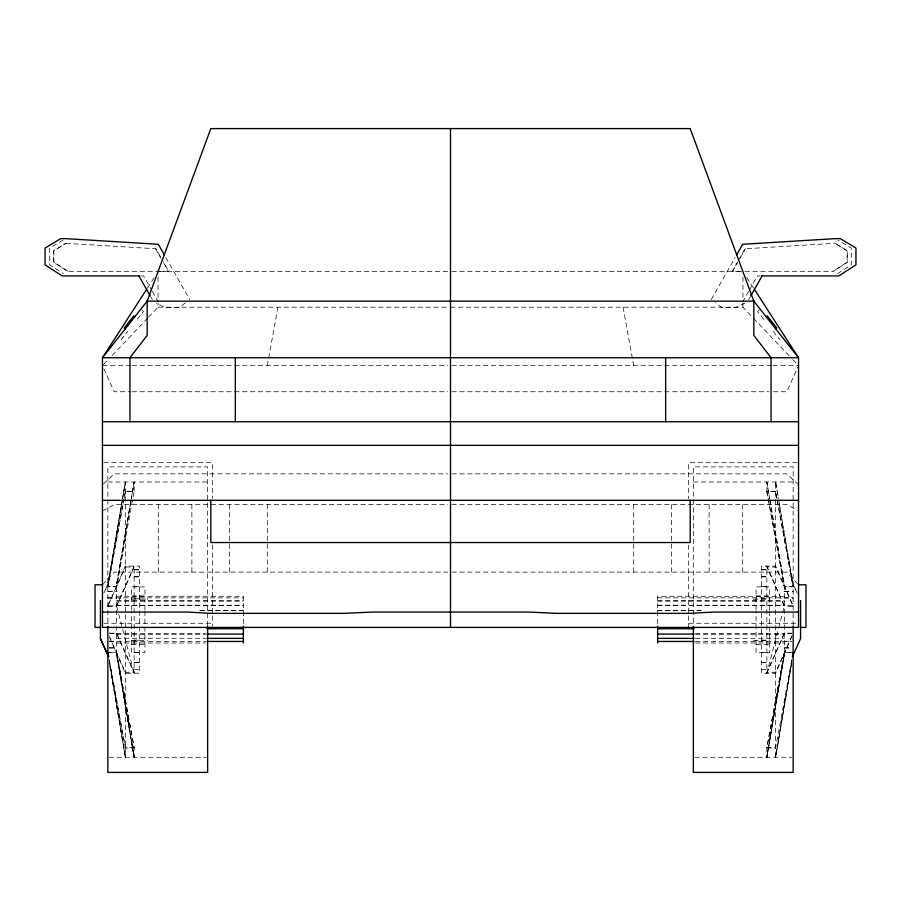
<?xml version="1.0" encoding="UTF-8"?>
<svg xmlns="http://www.w3.org/2000/svg" width="901" height="901" viewBox="0 0 901 901"><rect width="100%" height="100%" fill="white"/><g stroke="black" fill="none" stroke-linecap="round" stroke-linejoin="round"><path stroke-width="0.68" stroke-dasharray="4.5 3.38" d="M131.152 499.92L116.612 586.754L107.85 586.754L122.378 499.92L107.85 584.276L103.852 593.083L107.85 584.276L122.299 499.976M122.615 498.647L125.385 482.001L125.385 757.279L109.235 660.883L125.385 757.144L109.269 663.249M131.309 498.58L134.148 482.001L131.309 498.591L134.148 482.001L134.148 491.631L125.385 491.631L124.113 498.523M769.927 499.976L784.388 584.276L784.388 655.004L766.852 757.144L784.388 652.628L791.9 652.628M116.612 584.31L131.073 499.976L116.612 584.276L116.612 655.004L134.148 757.144L116.612 652.628L109.1 652.628M766.852 757.144L784.388 654.971M791.731 663.282L775.615 757.144L791.765 660.872L775.615 757.279L775.615 482.001L778.464 498.58M267.293 365.671L277.902 307.207M107.85 586.754L123.854 499.909M791.878 659.419L775.615 748.033L766.852 748.033L784.388 652.628L766.852 757.279L766.852 747.639L784.388 652.527L791.9 652.527M792.024 635.971L775.615 673.205L761.458 673.205L761.458 566.065L775.615 566.065L793.15 605.877L784.388 605.877L766.852 566.065L766.852 673.205L782.282 614.167M782.631 612.826L784.388 606.114L766.852 567.011L775.615 567.011L793.15 606.114L784.388 606.114M107.85 605.877L125.385 566.065L139.542 566.065L139.542 673.205L125.385 673.205L108.976 635.971M766.852 673.205L784.388 633.403L791.9 633.403M125.385 567.011L134.148 567.011L116.612 606.114L107.85 606.114L125.385 567.011L126.039 567.011M792.024 635.689L775.615 672.27L766.852 672.27L784.388 633.155L791.9 633.155M711.272 299.571L735.148 257.506M737.637 261.808L732.254 271.291L833.402 271.291L847.514 262.236L847.514 250.805L835.047 243.315L847.109 250.805L847.109 262.236L832.997 271.291M738.313 260.626L745.037 248.777L835.047 243.315M732.659 271.291L737.367 262.991M740.059 258.26L745.442 248.777M742.649 301.97L748.708 291.316M749.373 290.133L757.448 275.92L760.23 275.92M748.663 299.605L750.004 297.24M147.392 288.174L154.251 277.553M121.061 339.823L127.751 331.354M137.346 319.224L143.473 311.464L140.916 309.077M102.455 584.783L114.247 572.101L447.707 572.101M103.412 364.657L108.21 359.623M112.039 355.591L147.505 318.29M148.474 317.287L158.058 307.207L158.058 303.108M759.239 309.876L757.527 311.464L763.654 319.224M103.435 483.848L114.247 473.847L447.707 473.847M185.381 302.792L179.108 307.68L165.626 307.68L156.076 303.119M837.558 273.713L851.287 264.905L851.287 248.057L837.84 239.959M63.16 239.959L49.713 248.057L49.713 264.905L63.442 273.713M68.003 271.291L53.891 262.236L53.891 250.805L65.953 243.315L53.486 250.805L53.486 262.236L67.598 271.291L168.746 271.291L163.363 261.808M102.455 510.935L114.247 504.571L447.707 504.571M744.924 303.119L735.374 307.68L721.892 307.68L715.619 302.792M159.443 271.663L447.718 271.663M451.885 271.663L741.557 271.663M140.77 275.92L143.552 275.92L151.627 290.133M158.058 307.207L447.718 307.207M450.5 307.207L742.942 307.207L752.526 317.287M130.769 365.671L102.455 365.671L114.247 391.755L130.769 391.755M132.143 365.671L447.718 365.671M451.885 365.671L771.605 365.671M772.99 365.671L798.545 365.671L786.753 391.755L770.231 391.755M132.143 391.755L447.707 391.755M451.897 391.755L768.857 391.755M103.852 462.686L212.366 462.686L212.366 498.535M797.148 462.686L688.634 462.686L688.634 498.535M451.897 473.847L786.753 473.847L797.565 483.848M107.85 482.001L207.647 482.001M693.353 482.001L793.15 482.001M766.852 482.001L769.623 498.647L766.852 482.001L766.852 491.631L775.615 491.631L776.887 498.523M451.897 504.571L786.753 504.571L797.362 510.304M134.148 569.669L139.542 569.669M761.458 569.669L766.852 569.669M134.148 569.815L139.542 569.815M761.458 569.815L766.852 569.815M451.897 572.101L786.753 572.101L797.633 583.803M134.148 576.674L139.542 576.674M761.458 576.674L766.852 576.674M134.148 576.91L139.542 576.91M761.458 576.91L766.852 576.91M134.148 586.607L139.542 586.607M761.458 586.607L766.852 586.607M768.373 499.909L784.388 586.754L793.15 586.754L778.622 499.92L793.15 584.276L797.148 593.083L793.15 584.276M107.85 591.27L116.612 591.27M784.388 591.27L793.15 591.27M107.85 591.428L116.612 591.428M784.388 591.428L793.15 591.428M131.456 595.989L144.937 595.989M756.063 595.989L769.544 595.989M116.612 596.259L243.383 596.259L243.383 625.17M784.388 596.259L657.617 596.259L657.617 625.17M107.85 597.825L243.383 597.836M657.617 597.836L793.15 597.825M107.85 598.039L116.612 598.039M784.388 598.039L793.15 598.039M134.148 598.793L139.542 598.793M761.458 598.793L766.852 598.793M131.456 599.154L147.629 599.154M753.371 599.154L769.544 599.154M116.612 600.888L243.383 600.888M657.617 600.888L784.388 600.888M116.612 600.99L243.383 600.99M657.617 600.99L784.388 600.99M116.612 605.224L243.383 605.224M657.617 605.224L784.388 605.224M116.612 605.359L243.383 605.359M657.617 605.359L784.388 605.359M107.85 606.114L116.612 605.877L134.148 566.065L134.148 673.205L116.612 633.403L109.1 633.403M199.887 610.54L243.383 610.54M657.617 610.54L701.113 610.54M199.887 610.698L243.383 610.698M657.617 610.698L701.113 610.698M103.852 623.267L212.366 623.267M688.634 623.267L797.148 623.267M109.1 633.155L116.612 633.155L134.148 672.27L125.385 672.27L108.976 635.689M116.612 633.91L205.496 633.91M695.504 633.91L784.388 633.91M116.612 634.056L205.496 634.056M695.504 634.056L784.388 634.056M116.612 638.28L205.496 638.28M695.504 638.381L784.388 638.28M134.148 640.127L139.542 640.127M761.458 640.127L766.852 640.127M131.456 640.487L147.629 640.487M753.371 640.487L769.544 640.487M109.1 641.242L116.612 641.242M784.388 641.242L791.9 641.242M109.1 641.444L205.496 641.444M695.504 641.444L791.9 641.444M116.612 643.01L205.496 643.01M695.504 643.01L784.388 643.01M131.456 644.361L144.937 644.361M756.063 644.361L769.544 644.361M109.1 647.842L116.612 647.842M784.388 647.842L791.9 647.842M109.1 647.999L116.612 647.999M784.388 647.999L791.9 647.999M109.1 652.527L116.612 652.527L134.148 747.639L134.148 757.279L116.612 652.628L134.148 748.033L125.385 748.033L109.122 659.543M134.148 652.358L139.542 652.358M761.458 652.358L766.852 652.358M134.148 662.359L139.542 662.359M761.458 662.359L766.852 662.359M134.148 662.607L139.542 662.607M761.458 662.607L766.852 662.607M134.148 669.612L139.542 669.612M761.458 669.612L766.852 669.454M125.385 673.205L126.039 673.205M134.148 747.639L125.385 747.639L109.122 659.419M766.852 747.639L775.615 747.639M109.201 757.279L206.261 757.279M694.739 757.279L791.799 757.279M774.961 567.011L775.615 567.011M792.486 606.114L793.15 606.114M774.961 673.205L775.615 673.205M65.953 243.315L155.963 248.777L162.687 260.626M753.495 318.29L788.961 355.591M792.79 359.623L797.588 364.657M773.249 331.354L779.939 339.823M746.749 277.553L753.608 288.174M165.852 257.506L189.728 299.571M155.558 248.777L160.941 258.26M163.633 262.991L168.341 271.291M152.292 291.316L158.351 301.97M150.996 297.24L152.337 299.605M116.612 606.114L118.369 612.826M118.718 614.167L134.148 673.205M777.146 499.909L793.15 586.754M766.852 491.631L768.125 498.523M623.098 307.207L633.707 365.671M116.612 654.971L134.148 757.144M775.615 482.001L778.385 498.647M769.848 499.92L784.388 586.754M793.15 625.711L793.15 466.876L693.353 466.876L693.353 625.711M769.544 610.056L769.544 586.923L756.063 586.923L756.063 610.056M769.544 611.193L769.544 652.673L756.063 652.673L756.063 611.193M742.942 277.125L742.942 301.734M742.942 303.108L742.942 307.207M742.694 504.571L742.694 572.101M709.132 504.571L709.132 572.101M688.634 545.049L688.634 627.411M671.414 504.571L671.414 572.101M633.707 504.571L633.707 572.101M267.293 504.571L267.293 572.101M229.586 504.571L229.586 572.101M212.366 545.049L212.366 626.037M207.647 625.711L207.647 466.876L107.85 466.876L107.85 625.711M191.868 504.571L191.868 572.101M158.306 504.571L158.306 572.101M158.058 277.125L158.058 301.734M144.937 610.056L144.937 586.923L131.456 586.923L131.456 610.056M144.937 611.193L144.937 652.673L131.456 652.673L131.456 611.193M125.385 482.001L122.536 498.591L125.385 482.001M125.385 491.248L107.85 586.652L116.612 586.652L134.148 491.248L125.385 491.248M775.615 491.248L766.852 491.248L784.388 586.652L793.15 586.652L775.615 491.248"/><path stroke-width="1.35" d="M792.384 656.773L793.15 652.628M754.374 289.345L798.545 357.731L102.455 357.731L147.178 301.148L210.811 128.595L690.189 128.595L753.822 301.148L798.545 357.731L798.545 627.411L102.455 627.411L102.455 357.731L146.626 289.345M793.15 655.004L800.572 638.663L800.572 600.595M736.511 255.107L742.649 244.284L835.599 238.619L840.261 238.619L855.95 248.057L855.95 264.905L838.786 275.92L761.627 275.92M750.679 296.046L762.111 275.92M766.21 316.837L767.235 315.879L776.831 328.009L775.806 328.966M139.373 275.92L62.214 275.92L45.05 264.905L45.05 248.057L60.739 238.619L65.401 238.619L158.351 244.284L164.489 255.107M147.178 301.148L753.822 301.148M102.455 421.736L798.545 421.736M102.455 445.342L798.545 445.342M102.455 500.314L798.545 500.314M102.455 584.783L95.033 584.783L95.033 627.411L100.619 627.411M798.545 584.783L805.967 584.783L805.967 627.411L800.381 627.411M102.455 612.072L187.802 612.072L210.811 613.356L343.833 613.356L372.282 612.072L528.718 612.072L557.167 613.356L690.189 613.356L713.198 612.072L798.545 612.072M206.903 628.74L243.383 628.74M657.617 628.74L694.097 628.74M206.903 634.056L243.383 634.056M657.617 634.056L694.097 634.056M206.903 638.381L243.383 638.381M657.617 638.381L694.097 638.381M206.903 641.444L243.383 641.444M657.617 641.444L694.097 641.444M134.79 316.837L133.765 315.879L124.169 328.009L125.194 328.966M138.889 275.92L150.321 296.046M100.428 600.595L100.428 638.685L107.85 654.971M100.428 638.685L107.85 655.004M108.109 653.901L108.616 656.66M107.85 652.628L108.616 656.773M793.15 626.432L793.15 772.405L693.353 772.405L693.353 626.432M771.053 421.736L771.053 357.731L753.822 335.375L753.822 300.585M690.189 500.314L690.189 542.537L210.811 542.537L210.811 500.314M665.659 357.731L665.659 421.736M657.617 626.195L657.617 643.01M450.5 128.595L450.5 627.411M243.383 626.195L243.383 643.01M235.341 357.731L235.341 421.736M207.647 626.432L207.647 772.405L107.85 772.405L107.85 626.432M147.178 300.585L147.178 335.375L129.947 357.731L129.947 421.736"/></g></svg>
